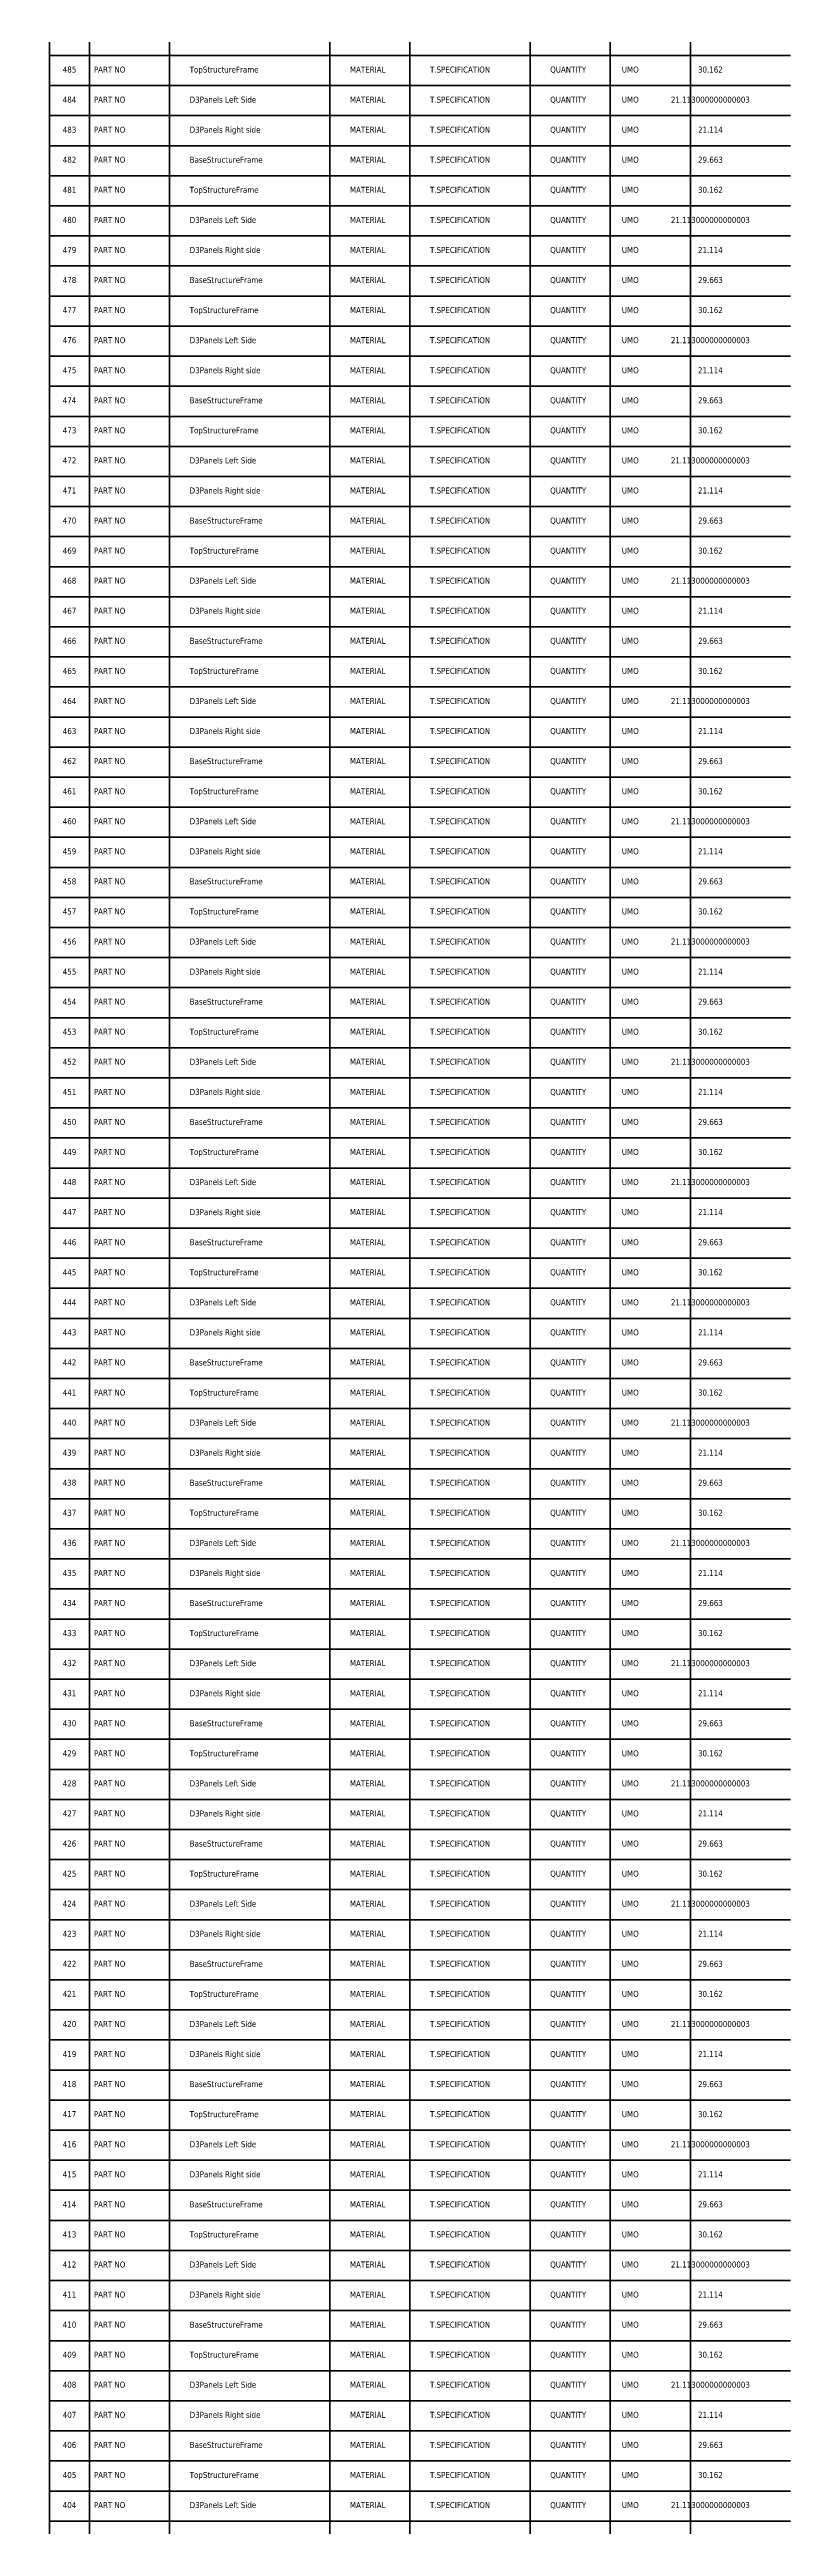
# Model space of a CAD drawing. Header units: metres. Extents: x 849 to 1219, y 30 to 9925.
# Drawn here: x 849 to 1219, y 6217 to 7453 of the extents above; entities that cross this region are included whole.
import ezdxf
from ezdxf.enums import TextEntityAlignment as Align

# ---------------------------------------------------------------- set-up
doc = ezdxf.new("R2010")
doc.units = ezdxf.units.M
doc.layers.add('Default', color=7, linetype='Continuous', lineweight=50, true_color=0x000000)
doc.styles.add('Default', font='tahoma.ttf')

msp = doc.modelspace()

# ---------------------------------------------------------------- linework, layer by layer
at = {"layer": 'Default'}
for p, q in [((849, 160), (849, 9925)), ((869, 9925), (869, 160)), ((909, 9925), (909, 160)), ((989, 9925), (989, 160)), ((1029, 9925), (1029, 160)), ((1089, 9925), (1089, 160)), ((1129, 9925), (1129, 160)), ((1169, 9925), (1169, 160)), ((849, 7450), (1219, 7450)), ((849, 7435), (1219, 7435)), ((849, 7420), (1219, 7420)), ((849, 7405), (1219, 7405)), ((849, 7390), (1219, 7390)), ((849, 7375), (1219, 7375)), ((849, 7360), (1219, 7360)), ((849, 7345), (1219, 7345)), ((849, 7330), (1219, 7330)), ((849, 7315), (1219, 7315)), ((849, 7300), (1219, 7300)), ((849, 7285), (1219, 7285)), ((849, 7270), (1219, 7270)), ((849, 7255), (1219, 7255)), ((849, 7240), (1219, 7240)), ((849, 7225), (1219, 7225)), ((849, 7210), (1219, 7210)), ((849, 7195), (1219, 7195)), ((849, 7180), (1219, 7180)), ((849, 7165), (1219, 7165)), ((849, 7150), (1219, 7150)), ((849, 7135), (1219, 7135)), ((849, 7120), (1219, 7120)), ((849, 7105), (1219, 7105)), ((849, 7090), (1219, 7090)), ((849, 7075), (1219, 7075)), ((849, 7060), (1219, 7060)), ((849, 7045), (1219, 7045)), ((849, 7030), (1219, 7030)), ((849, 7015), (1219, 7015)), ((849, 7000), (1219, 7000)), ((849, 6985), (1219, 6985)), ((849, 6970), (1219, 6970)), ((849, 6955), (1219, 6955)), ((849, 6940), (1219, 6940)), ((849, 6925), (1219, 6925)), ((849, 6910), (1219, 6910)), ((849, 6895), (1219, 6895)), ((849, 6880), (1219, 6880)), ((849, 6865), (1219, 6865)), ((849, 6850), (1219, 6850)), ((849, 6835), (1219, 6835)), ((849, 6820), (1219, 6820)), ((849, 6805), (1219, 6805)), ((849, 6790), (1219, 6790)), ((849, 6775), (1219, 6775)), ((849, 6760), (1219, 6760)), ((849, 6745), (1219, 6745)), ((849, 6730), (1219, 6730)), ((849, 6715), (1219, 6715)), ((849, 6700), (1219, 6700)), ((849, 6685), (1219, 6685)), ((849, 6670), (1219, 6670)), ((849, 6655), (1219, 6655)), ((849, 6640), (1219, 6640)), ((849, 6625), (1219, 6625)), ((849, 6610), (1219, 6610)), ((849, 6595), (1219, 6595)), ((849, 6580), (1219, 6580)), ((849, 6565), (1219, 6565)), ((849, 6550), (1219, 6550)), ((849, 6535), (1219, 6535)), ((849, 6520), (1219, 6520)), ((849, 6505), (1219, 6505)), ((849, 6490), (1219, 6490)), ((849, 6475), (1219, 6475)), ((849, 6460), (1219, 6460)), ((849, 6445), (1219, 6445)), ((849, 6430), (1219, 6430)), ((849, 6415), (1219, 6415)), ((849, 6400), (1219, 6400)), ((849, 6385), (1219, 6385)), ((849, 6370), (1219, 6370)), ((849, 6355), (1219, 6355)), ((849, 6340), (1219, 6340)), ((849, 6325), (1219, 6325)), ((849, 6310), (1219, 6310)), ((849, 6295), (1219, 6295)), ((849, 6280), (1219, 6280)), ((849, 6265), (1219, 6265)), ((849, 6250), (1219, 6250)), ((849, 6235), (1219, 6235)), ((849, 6220), (1219, 6220))]:
    msp.add_line(p, q, dxfattribs=at)

# ---------------------------------------------------------------- texts
at = {"layer": 'Default', "style": 'Default'}
for s, p in [('485', (859, 7443)), ('PART NO', (879, 7443)), ('UMO', (1139, 7443)), ('30.162', (1179, 7443)), ('484', (859, 7428)), ('PART NO', (879, 7428)), ('UMO', (1139, 7428)), ('21.113000000000003', (1179, 7428)), ('483', (859, 7413)), ('PART NO', (879, 7413)), ('UMO', (1139, 7413)), ('21.114', (1179, 7413)), ('482', (859, 7398)), ('PART NO', (879, 7398)), ('UMO', (1139, 7398)), ('29.663', (1179, 7398)), ('481', (859, 7383)), ('PART NO', (879, 7383)), ('UMO', (1139, 7383)), ('30.162', (1179, 7383)), ('480', (859, 7368)), ('PART NO', (879, 7368)), ('UMO', (1139, 7368)), ('21.113000000000003', (1179, 7368)), ('479', (859, 7353)), ('PART NO', (879, 7353)), ('UMO', (1139, 7353)), ('21.114', (1179, 7353)), ('478', (859, 7338)), ('PART NO', (879, 7338)), ('UMO', (1139, 7338)), ('29.663', (1179, 7338)), ('477', (859, 7323)), ('PART NO', (879, 7323)), ('UMO', (1139, 7323)), ('30.162', (1179, 7323)), ('476', (859, 7308)), ('PART NO', (879, 7308)), ('UMO', (1139, 7308)), ('21.113000000000003', (1179, 7308)), ('475', (859, 7293)), ('PART NO', (879, 7293)), ('UMO', (1139, 7293)), ('21.114', (1179, 7293)), ('474', (859, 7278)), ('PART NO', (879, 7278)), ('UMO', (1139, 7278)), ('29.663', (1179, 7278)), ('473', (859, 7263)), ('PART NO', (879, 7263)), ('UMO', (1139, 7263)), ('30.162', (1179, 7263)), ('472', (859, 7248)), ('PART NO', (879, 7248)), ('UMO', (1139, 7248)), ('21.113000000000003', (1179, 7248)), ('471', (859, 7233)), ('PART NO', (879, 7233)), ('UMO', (1139, 7233)), ('21.114', (1179, 7233)), ('470', (859, 7218)), ('PART NO', (879, 7218)), ('UMO', (1139, 7218)), ('29.663', (1179, 7218)), ('469', (859, 7203)), ('PART NO', (879, 7203)), ('UMO', (1139, 7203)), ('30.162', (1179, 7203)), ('468', (859, 7188)), ('PART NO', (879, 7188)), ('UMO', (1139, 7188)), ('21.113000000000003', (1179, 7188)), ('467', (859, 7173)), ('PART NO', (879, 7173)), ('UMO', (1139, 7173)), ('21.114', (1179, 7173)), ('466', (859, 7158)), ('PART NO', (879, 7158)), ('UMO', (1139, 7158)), ('29.663', (1179, 7158)), ('465', (859, 7143)), ('PART NO', (879, 7143)), ('UMO', (1139, 7143)), ('30.162', (1179, 7143)), ('464', (859, 7128)), ('PART NO', (879, 7128)), ('UMO', (1139, 7128)), ('21.113000000000003', (1179, 7128)), ('463', (859, 7113)), ('PART NO', (879, 7113)), ('UMO', (1139, 7113)), ('21.114', (1179, 7113)), ('462', (859, 7098)), ('PART NO', (879, 7098)), ('UMO', (1139, 7098)), ('29.663', (1179, 7098)), ('461', (859, 7083)), ('PART NO', (879, 7083)), ('UMO', (1139, 7083)), ('30.162', (1179, 7083)), ('460', (859, 7068)), ('PART NO', (879, 7068)), ('UMO', (1139, 7068)), ('21.113000000000003', (1179, 7068)), ('459', (859, 7053)), ('PART NO', (879, 7053)), ('UMO', (1139, 7053)), ('21.114', (1179, 7053)), ('458', (859, 7038)), ('PART NO', (879, 7038)), ('UMO', (1139, 7038)), ('29.663', (1179, 7038)), ('457', (859, 7023)), ('PART NO', (879, 7023)), ('UMO', (1139, 7023)), ('30.162', (1179, 7023)), ('456', (859, 7008)), ('PART NO', (879, 7008)), ('UMO', (1139, 7008)), ('21.113000000000003', (1179, 7008)), ('455', (859, 6993)), ('PART NO', (879, 6993)), ('UMO', (1139, 6993)), ('21.114', (1179, 6993)), ('454', (859, 6978)), ('PART NO', (879, 6978)), ('UMO', (1139, 6978)), ('29.663', (1179, 6978)), ('453', (859, 6963)), ('PART NO', (879, 6963)), ('UMO', (1139, 6963)), ('30.162', (1179, 6963)), ('452', (859, 6948)), ('PART NO', (879, 6948)), ('UMO', (1139, 6948)), ('21.113000000000003', (1179, 6948)), ('451', (859, 6933)), ('PART NO', (879, 6933)), ('UMO', (1139, 6933)), ('21.114', (1179, 6933)), ('450', (859, 6918)), ('PART NO', (879, 6918)), ('UMO', (1139, 6918)), ('29.663', (1179, 6918)), ('449', (859, 6903)), ('PART NO', (879, 6903)), ('UMO', (1139, 6903)), ('30.162', (1179, 6903)), ('448', (859, 6888)), ('PART NO', (879, 6888)), ('UMO', (1139, 6888)), ('21.113000000000003', (1179, 6888)), ('447', (859, 6873)), ('PART NO', (879, 6873)), ('UMO', (1139, 6873)), ('21.114', (1179, 6873)), ('446', (859, 6858)), ('PART NO', (879, 6858)), ('UMO', (1139, 6858)), ('29.663', (1179, 6858)), ('445', (859, 6843)), ('PART NO', (879, 6843)), ('UMO', (1139, 6843)), ('30.162', (1179, 6843)), ('444', (859, 6828)), ('PART NO', (879, 6828)), ('UMO', (1139, 6828)), ('21.113000000000003', (1179, 6828)), ('443', (859, 6813)), ('PART NO', (879, 6813)), ('UMO', (1139, 6813)), ('21.114', (1179, 6813)), ('442', (859, 6798)), ('PART NO', (879, 6798)), ('UMO', (1139, 6798)), ('29.663', (1179, 6798)), ('441', (859, 6783)), ('PART NO', (879, 6783)), ('UMO', (1139, 6783)), ('30.162', (1179, 6783)), ('440', (859, 6768)), ('PART NO', (879, 6768)), ('UMO', (1139, 6768)), ('21.113000000000003', (1179, 6768)), ('439', (859, 6753)), ('PART NO', (879, 6753)), ('UMO', (1139, 6753)), ('21.114', (1179, 6753)), ('438', (859, 6738)), ('PART NO', (879, 6738)), ('UMO', (1139, 6738)), ('29.663', (1179, 6738)), ('437', (859, 6723)), ('PART NO', (879, 6723)), ('UMO', (1139, 6723)), ('30.162', (1179, 6723)), ('436', (859, 6708)), ('PART NO', (879, 6708)), ('UMO', (1139, 6708)), ('21.113000000000003', (1179, 6708)), ('435', (859, 6693)), ('PART NO', (879, 6693)), ('UMO', (1139, 6693)), ('21.114', (1179, 6693)), ('434', (859, 6678)), ('PART NO', (879, 6678)), ('UMO', (1139, 6678)), ('29.663', (1179, 6678)), ('433', (859, 6663)), ('PART NO', (879, 6663)), ('UMO', (1139, 6663)), ('30.162', (1179, 6663)), ('432', (859, 6648)), ('PART NO', (879, 6648)), ('UMO', (1139, 6648)), ('21.113000000000003', (1179, 6648)), ('431', (859, 6633)), ('PART NO', (879, 6633)), ('UMO', (1139, 6633)), ('21.114', (1179, 6633)), ('430', (859, 6618)), ('PART NO', (879, 6618)), ('UMO', (1139, 6618)), ('29.663', (1179, 6618)), ('429', (859, 6603)), ('PART NO', (879, 6603)), ('UMO', (1139, 6603)), ('30.162', (1179, 6603)), ('428', (859, 6588)), ('PART NO', (879, 6588)), ('UMO', (1139, 6588)), ('21.113000000000003', (1179, 6588)), ('427', (859, 6573)), ('PART NO', (879, 6573)), ('UMO', (1139, 6573)), ('21.114', (1179, 6573)), ('426', (859, 6558)), ('PART NO', (879, 6558)), ('UMO', (1139, 6558)), ('29.663', (1179, 6558)), ('425', (859, 6543)), ('PART NO', (879, 6543)), ('UMO', (1139, 6543)), ('30.162', (1179, 6543)), ('424', (859, 6528)), ('PART NO', (879, 6528)), ('UMO', (1139, 6528)), ('21.113000000000003', (1179, 6528)), ('423', (859, 6513)), ('PART NO', (879, 6513)), ('UMO', (1139, 6513)), ('21.114', (1179, 6513)), ('422', (859, 6498)), ('PART NO', (879, 6498)), ('UMO', (1139, 6498)), ('29.663', (1179, 6498)), ('421', (859, 6483)), ('PART NO', (879, 6483)), ('UMO', (1139, 6483)), ('30.162', (1179, 6483)), ('420', (859, 6468)), ('PART NO', (879, 6468)), ('UMO', (1139, 6468)), ('21.113000000000003', (1179, 6468)), ('419', (859, 6453)), ('PART NO', (879, 6453)), ('UMO', (1139, 6453)), ('21.114', (1179, 6453)), ('418', (859, 6438)), ('PART NO', (879, 6438)), ('UMO', (1139, 6438)), ('29.663', (1179, 6438)), ('417', (859, 6423)), ('PART NO', (879, 6423)), ('UMO', (1139, 6423)), ('30.162', (1179, 6423)), ('416', (859, 6408)), ('PART NO', (879, 6408)), ('UMO', (1139, 6408)), ('21.113000000000003', (1179, 6408)), ('415', (859, 6393)), ('PART NO', (879, 6393)), ('UMO', (1139, 6393)), ('21.114', (1179, 6393)), ('414', (859, 6378)), ('PART NO', (879, 6378)), ('UMO', (1139, 6378)), ('29.663', (1179, 6378)), ('413', (859, 6363)), ('PART NO', (879, 6363)), ('UMO', (1139, 6363)), ('30.162', (1179, 6363)), ('412', (859, 6348)), ('PART NO', (879, 6348)), ('UMO', (1139, 6348)), ('21.113000000000003', (1179, 6348)), ('411', (859, 6333)), ('PART NO', (879, 6333)), ('UMO', (1139, 6333)), ('21.114', (1179, 6333)), ('410', (859, 6318)), ('PART NO', (879, 6318)), ('UMO', (1139, 6318)), ('29.663', (1179, 6318)), ('409', (859, 6303)), ('PART NO', (879, 6303)), ('UMO', (1139, 6303)), ('30.162', (1179, 6303)), ('408', (859, 6288)), ('PART NO', (879, 6288)), ('UMO', (1139, 6288)), ('21.113000000000003', (1179, 6288)), ('407', (859, 6273)), ('PART NO', (879, 6273)), ('UMO', (1139, 6273)), ('21.114', (1179, 6273)), ('406', (859, 6258)), ('PART NO', (879, 6258)), ('UMO', (1139, 6258)), ('29.663', (1179, 6258)), ('405', (859, 6243)), ('PART NO', (879, 6243)), ('UMO', (1139, 6243)), ('30.162', (1179, 6243)), ('404', (859, 6228)), ('PART NO', (879, 6228)), ('UMO', (1139, 6228)), ('21.113000000000003', (1179, 6228))]:
    msp.add_text(s, height=3, dxfattribs=at).set_placement(p, align=Align.MIDDLE_CENTER)
for s, p in [('TopStructureFrame', (919, 7443)), ('MATERIAL', (999, 7443)), ('T.SPECIFICATION', (1039, 7443)), ('QUANTITY', (1099, 7443)), ('D3Panels Left Side', (919, 7428)), ('MATERIAL', (999, 7428)), ('T.SPECIFICATION', (1039, 7428)), ('QUANTITY', (1099, 7428)), ('D3Panels Right side', (919, 7413)), ('MATERIAL', (999, 7413)), ('T.SPECIFICATION', (1039, 7413)), ('QUANTITY', (1099, 7413)), ('BaseStructureFrame', (919, 7398)), ('MATERIAL', (999, 7398)), ('T.SPECIFICATION', (1039, 7398)), ('QUANTITY', (1099, 7398)), ('TopStructureFrame', (919, 7383)), ('MATERIAL', (999, 7383)), ('T.SPECIFICATION', (1039, 7383)), ('QUANTITY', (1099, 7383)), ('D3Panels Left Side', (919, 7368)), ('MATERIAL', (999, 7368)), ('T.SPECIFICATION', (1039, 7368)), ('QUANTITY', (1099, 7368)), ('D3Panels Right side', (919, 7353)), ('MATERIAL', (999, 7353)), ('T.SPECIFICATION', (1039, 7353)), ('QUANTITY', (1099, 7353)), ('BaseStructureFrame', (919, 7338)), ('MATERIAL', (999, 7338)), ('T.SPECIFICATION', (1039, 7338)), ('QUANTITY', (1099, 7338)), ('TopStructureFrame', (919, 7323)), ('MATERIAL', (999, 7323)), ('T.SPECIFICATION', (1039, 7323)), ('QUANTITY', (1099, 7323)), ('D3Panels Left Side', (919, 7308)), ('MATERIAL', (999, 7308)), ('T.SPECIFICATION', (1039, 7308)), ('QUANTITY', (1099, 7308)), ('D3Panels Right side', (919, 7293)), ('MATERIAL', (999, 7293)), ('T.SPECIFICATION', (1039, 7293)), ('QUANTITY', (1099, 7293)), ('BaseStructureFrame', (919, 7278)), ('MATERIAL', (999, 7278)), ('T.SPECIFICATION', (1039, 7278)), ('QUANTITY', (1099, 7278)), ('TopStructureFrame', (919, 7263)), ('MATERIAL', (999, 7263)), ('T.SPECIFICATION', (1039, 7263)), ('QUANTITY', (1099, 7263)), ('D3Panels Left Side', (919, 7248)), ('MATERIAL', (999, 7248)), ('T.SPECIFICATION', (1039, 7248)), ('QUANTITY', (1099, 7248)), ('D3Panels Right side', (919, 7233)), ('MATERIAL', (999, 7233)), ('T.SPECIFICATION', (1039, 7233)), ('QUANTITY', (1099, 7233)), ('BaseStructureFrame', (919, 7218)), ('MATERIAL', (999, 7218)), ('T.SPECIFICATION', (1039, 7218)), ('QUANTITY', (1099, 7218)), ('TopStructureFrame', (919, 7203)), ('MATERIAL', (999, 7203)), ('T.SPECIFICATION', (1039, 7203)), ('QUANTITY', (1099, 7203)), ('D3Panels Left Side', (919, 7188)), ('MATERIAL', (999, 7188)), ('T.SPECIFICATION', (1039, 7188)), ('QUANTITY', (1099, 7188)), ('D3Panels Right side', (919, 7173)), ('MATERIAL', (999, 7173)), ('T.SPECIFICATION', (1039, 7173)), ('QUANTITY', (1099, 7173)), ('BaseStructureFrame', (919, 7158)), ('MATERIAL', (999, 7158)), ('T.SPECIFICATION', (1039, 7158)), ('QUANTITY', (1099, 7158)), ('TopStructureFrame', (919, 7143)), ('MATERIAL', (999, 7143)), ('T.SPECIFICATION', (1039, 7143)), ('QUANTITY', (1099, 7143)), ('D3Panels Left Side', (919, 7128)), ('MATERIAL', (999, 7128)), ('T.SPECIFICATION', (1039, 7128)), ('QUANTITY', (1099, 7128)), ('D3Panels Right side', (919, 7113)), ('MATERIAL', (999, 7113)), ('T.SPECIFICATION', (1039, 7113)), ('QUANTITY', (1099, 7113)), ('BaseStructureFrame', (919, 7098)), ('MATERIAL', (999, 7098)), ('T.SPECIFICATION', (1039, 7098)), ('QUANTITY', (1099, 7098)), ('TopStructureFrame', (919, 7083)), ('MATERIAL', (999, 7083)), ('T.SPECIFICATION', (1039, 7083)), ('QUANTITY', (1099, 7083)), ('D3Panels Left Side', (919, 7068)), ('MATERIAL', (999, 7068)), ('T.SPECIFICATION', (1039, 7068)), ('QUANTITY', (1099, 7068)), ('D3Panels Right side', (919, 7053)), ('MATERIAL', (999, 7053)), ('T.SPECIFICATION', (1039, 7053)), ('QUANTITY', (1099, 7053)), ('BaseStructureFrame', (919, 7038)), ('MATERIAL', (999, 7038)), ('T.SPECIFICATION', (1039, 7038)), ('QUANTITY', (1099, 7038)), ('TopStructureFrame', (919, 7023)), ('MATERIAL', (999, 7023)), ('T.SPECIFICATION', (1039, 7023)), ('QUANTITY', (1099, 7023)), ('D3Panels Left Side', (919, 7008)), ('MATERIAL', (999, 7008)), ('T.SPECIFICATION', (1039, 7008)), ('QUANTITY', (1099, 7008)), ('D3Panels Right side', (919, 6993)), ('MATERIAL', (999, 6993)), ('T.SPECIFICATION', (1039, 6993)), ('QUANTITY', (1099, 6993)), ('BaseStructureFrame', (919, 6978)), ('MATERIAL', (999, 6978)), ('T.SPECIFICATION', (1039, 6978)), ('QUANTITY', (1099, 6978)), ('TopStructureFrame', (919, 6963)), ('MATERIAL', (999, 6963)), ('T.SPECIFICATION', (1039, 6963)), ('QUANTITY', (1099, 6963)), ('D3Panels Left Side', (919, 6948)), ('MATERIAL', (999, 6948)), ('T.SPECIFICATION', (1039, 6948)), ('QUANTITY', (1099, 6948)), ('D3Panels Right side', (919, 6933)), ('MATERIAL', (999, 6933)), ('T.SPECIFICATION', (1039, 6933)), ('QUANTITY', (1099, 6933)), ('BaseStructureFrame', (919, 6918)), ('MATERIAL', (999, 6918)), ('T.SPECIFICATION', (1039, 6918)), ('QUANTITY', (1099, 6918)), ('TopStructureFrame', (919, 6903)), ('MATERIAL', (999, 6903)), ('T.SPECIFICATION', (1039, 6903)), ('QUANTITY', (1099, 6903)), ('D3Panels Left Side', (919, 6888)), ('MATERIAL', (999, 6888)), ('T.SPECIFICATION', (1039, 6888)), ('QUANTITY', (1099, 6888)), ('D3Panels Right side', (919, 6873)), ('MATERIAL', (999, 6873)), ('T.SPECIFICATION', (1039, 6873)), ('QUANTITY', (1099, 6873)), ('BaseStructureFrame', (919, 6858)), ('MATERIAL', (999, 6858)), ('T.SPECIFICATION', (1039, 6858)), ('QUANTITY', (1099, 6858)), ('TopStructureFrame', (919, 6843)), ('MATERIAL', (999, 6843)), ('T.SPECIFICATION', (1039, 6843)), ('QUANTITY', (1099, 6843)), ('D3Panels Left Side', (919, 6828)), ('MATERIAL', (999, 6828)), ('T.SPECIFICATION', (1039, 6828)), ('QUANTITY', (1099, 6828)), ('D3Panels Right side', (919, 6813)), ('MATERIAL', (999, 6813)), ('T.SPECIFICATION', (1039, 6813)), ('QUANTITY', (1099, 6813)), ('BaseStructureFrame', (919, 6798)), ('MATERIAL', (999, 6798)), ('T.SPECIFICATION', (1039, 6798)), ('QUANTITY', (1099, 6798)), ('TopStructureFrame', (919, 6783)), ('MATERIAL', (999, 6783)), ('T.SPECIFICATION', (1039, 6783)), ('QUANTITY', (1099, 6783)), ('D3Panels Left Side', (919, 6768)), ('MATERIAL', (999, 6768)), ('T.SPECIFICATION', (1039, 6768)), ('QUANTITY', (1099, 6768)), ('D3Panels Right side', (919, 6753)), ('MATERIAL', (999, 6753)), ('T.SPECIFICATION', (1039, 6753)), ('QUANTITY', (1099, 6753)), ('BaseStructureFrame', (919, 6738)), ('MATERIAL', (999, 6738)), ('T.SPECIFICATION', (1039, 6738)), ('QUANTITY', (1099, 6738)), ('TopStructureFrame', (919, 6723)), ('MATERIAL', (999, 6723)), ('T.SPECIFICATION', (1039, 6723)), ('QUANTITY', (1099, 6723)), ('D3Panels Left Side', (919, 6708)), ('MATERIAL', (999, 6708)), ('T.SPECIFICATION', (1039, 6708)), ('QUANTITY', (1099, 6708)), ('D3Panels Right side', (919, 6693)), ('MATERIAL', (999, 6693)), ('T.SPECIFICATION', (1039, 6693)), ('QUANTITY', (1099, 6693)), ('BaseStructureFrame', (919, 6678)), ('MATERIAL', (999, 6678)), ('T.SPECIFICATION', (1039, 6678)), ('QUANTITY', (1099, 6678)), ('TopStructureFrame', (919, 6663)), ('MATERIAL', (999, 6663)), ('T.SPECIFICATION', (1039, 6663)), ('QUANTITY', (1099, 6663)), ('D3Panels Left Side', (919, 6648)), ('MATERIAL', (999, 6648)), ('T.SPECIFICATION', (1039, 6648)), ('QUANTITY', (1099, 6648)), ('D3Panels Right side', (919, 6633)), ('MATERIAL', (999, 6633)), ('T.SPECIFICATION', (1039, 6633)), ('QUANTITY', (1099, 6633)), ('BaseStructureFrame', (919, 6618)), ('MATERIAL', (999, 6618)), ('T.SPECIFICATION', (1039, 6618)), ('QUANTITY', (1099, 6618)), ('TopStructureFrame', (919, 6603)), ('MATERIAL', (999, 6603)), ('T.SPECIFICATION', (1039, 6603)), ('QUANTITY', (1099, 6603)), ('D3Panels Left Side', (919, 6588)), ('MATERIAL', (999, 6588)), ('T.SPECIFICATION', (1039, 6588)), ('QUANTITY', (1099, 6588)), ('D3Panels Right side', (919, 6573)), ('MATERIAL', (999, 6573)), ('T.SPECIFICATION', (1039, 6573)), ('QUANTITY', (1099, 6573)), ('BaseStructureFrame', (919, 6558)), ('MATERIAL', (999, 6558)), ('T.SPECIFICATION', (1039, 6558)), ('QUANTITY', (1099, 6558)), ('TopStructureFrame', (919, 6543)), ('MATERIAL', (999, 6543)), ('T.SPECIFICATION', (1039, 6543)), ('QUANTITY', (1099, 6543)), ('D3Panels Left Side', (919, 6528)), ('MATERIAL', (999, 6528)), ('T.SPECIFICATION', (1039, 6528)), ('QUANTITY', (1099, 6528)), ('D3Panels Right side', (919, 6513)), ('MATERIAL', (999, 6513)), ('T.SPECIFICATION', (1039, 6513)), ('QUANTITY', (1099, 6513)), ('BaseStructureFrame', (919, 6498)), ('MATERIAL', (999, 6498)), ('T.SPECIFICATION', (1039, 6498)), ('QUANTITY', (1099, 6498)), ('TopStructureFrame', (919, 6483)), ('MATERIAL', (999, 6483)), ('T.SPECIFICATION', (1039, 6483)), ('QUANTITY', (1099, 6483)), ('D3Panels Left Side', (919, 6468)), ('MATERIAL', (999, 6468)), ('T.SPECIFICATION', (1039, 6468)), ('QUANTITY', (1099, 6468)), ('D3Panels Right side', (919, 6453)), ('MATERIAL', (999, 6453)), ('T.SPECIFICATION', (1039, 6453)), ('QUANTITY', (1099, 6453)), ('BaseStructureFrame', (919, 6438)), ('MATERIAL', (999, 6438)), ('T.SPECIFICATION', (1039, 6438)), ('QUANTITY', (1099, 6438)), ('TopStructureFrame', (919, 6423)), ('MATERIAL', (999, 6423)), ('T.SPECIFICATION', (1039, 6423)), ('QUANTITY', (1099, 6423)), ('D3Panels Left Side', (919, 6408)), ('MATERIAL', (999, 6408)), ('T.SPECIFICATION', (1039, 6408)), ('QUANTITY', (1099, 6408)), ('D3Panels Right side', (919, 6393)), ('MATERIAL', (999, 6393)), ('T.SPECIFICATION', (1039, 6393)), ('QUANTITY', (1099, 6393)), ('BaseStructureFrame', (919, 6378)), ('MATERIAL', (999, 6378)), ('T.SPECIFICATION', (1039, 6378)), ('QUANTITY', (1099, 6378)), ('TopStructureFrame', (919, 6363)), ('MATERIAL', (999, 6363)), ('T.SPECIFICATION', (1039, 6363)), ('QUANTITY', (1099, 6363)), ('D3Panels Left Side', (919, 6348)), ('MATERIAL', (999, 6348)), ('T.SPECIFICATION', (1039, 6348)), ('QUANTITY', (1099, 6348)), ('D3Panels Right side', (919, 6333)), ('MATERIAL', (999, 6333)), ('T.SPECIFICATION', (1039, 6333)), ('QUANTITY', (1099, 6333)), ('BaseStructureFrame', (919, 6318)), ('MATERIAL', (999, 6318)), ('T.SPECIFICATION', (1039, 6318)), ('QUANTITY', (1099, 6318)), ('TopStructureFrame', (919, 6303)), ('MATERIAL', (999, 6303)), ('T.SPECIFICATION', (1039, 6303)), ('QUANTITY', (1099, 6303)), ('D3Panels Left Side', (919, 6288)), ('MATERIAL', (999, 6288)), ('T.SPECIFICATION', (1039, 6288)), ('QUANTITY', (1099, 6288)), ('D3Panels Right side', (919, 6273)), ('MATERIAL', (999, 6273)), ('T.SPECIFICATION', (1039, 6273)), ('QUANTITY', (1099, 6273)), ('BaseStructureFrame', (919, 6258)), ('MATERIAL', (999, 6258)), ('T.SPECIFICATION', (1039, 6258)), ('QUANTITY', (1099, 6258)), ('TopStructureFrame', (919, 6243)), ('MATERIAL', (999, 6243)), ('T.SPECIFICATION', (1039, 6243)), ('QUANTITY', (1099, 6243)), ('D3Panels Left Side', (919, 6228)), ('MATERIAL', (999, 6228)), ('T.SPECIFICATION', (1039, 6228)), ('QUANTITY', (1099, 6228))]:
    msp.add_text(s, height=3, dxfattribs=at).set_placement(p, align=Align.MIDDLE_LEFT)

doc.saveas('drawing.dxf')
